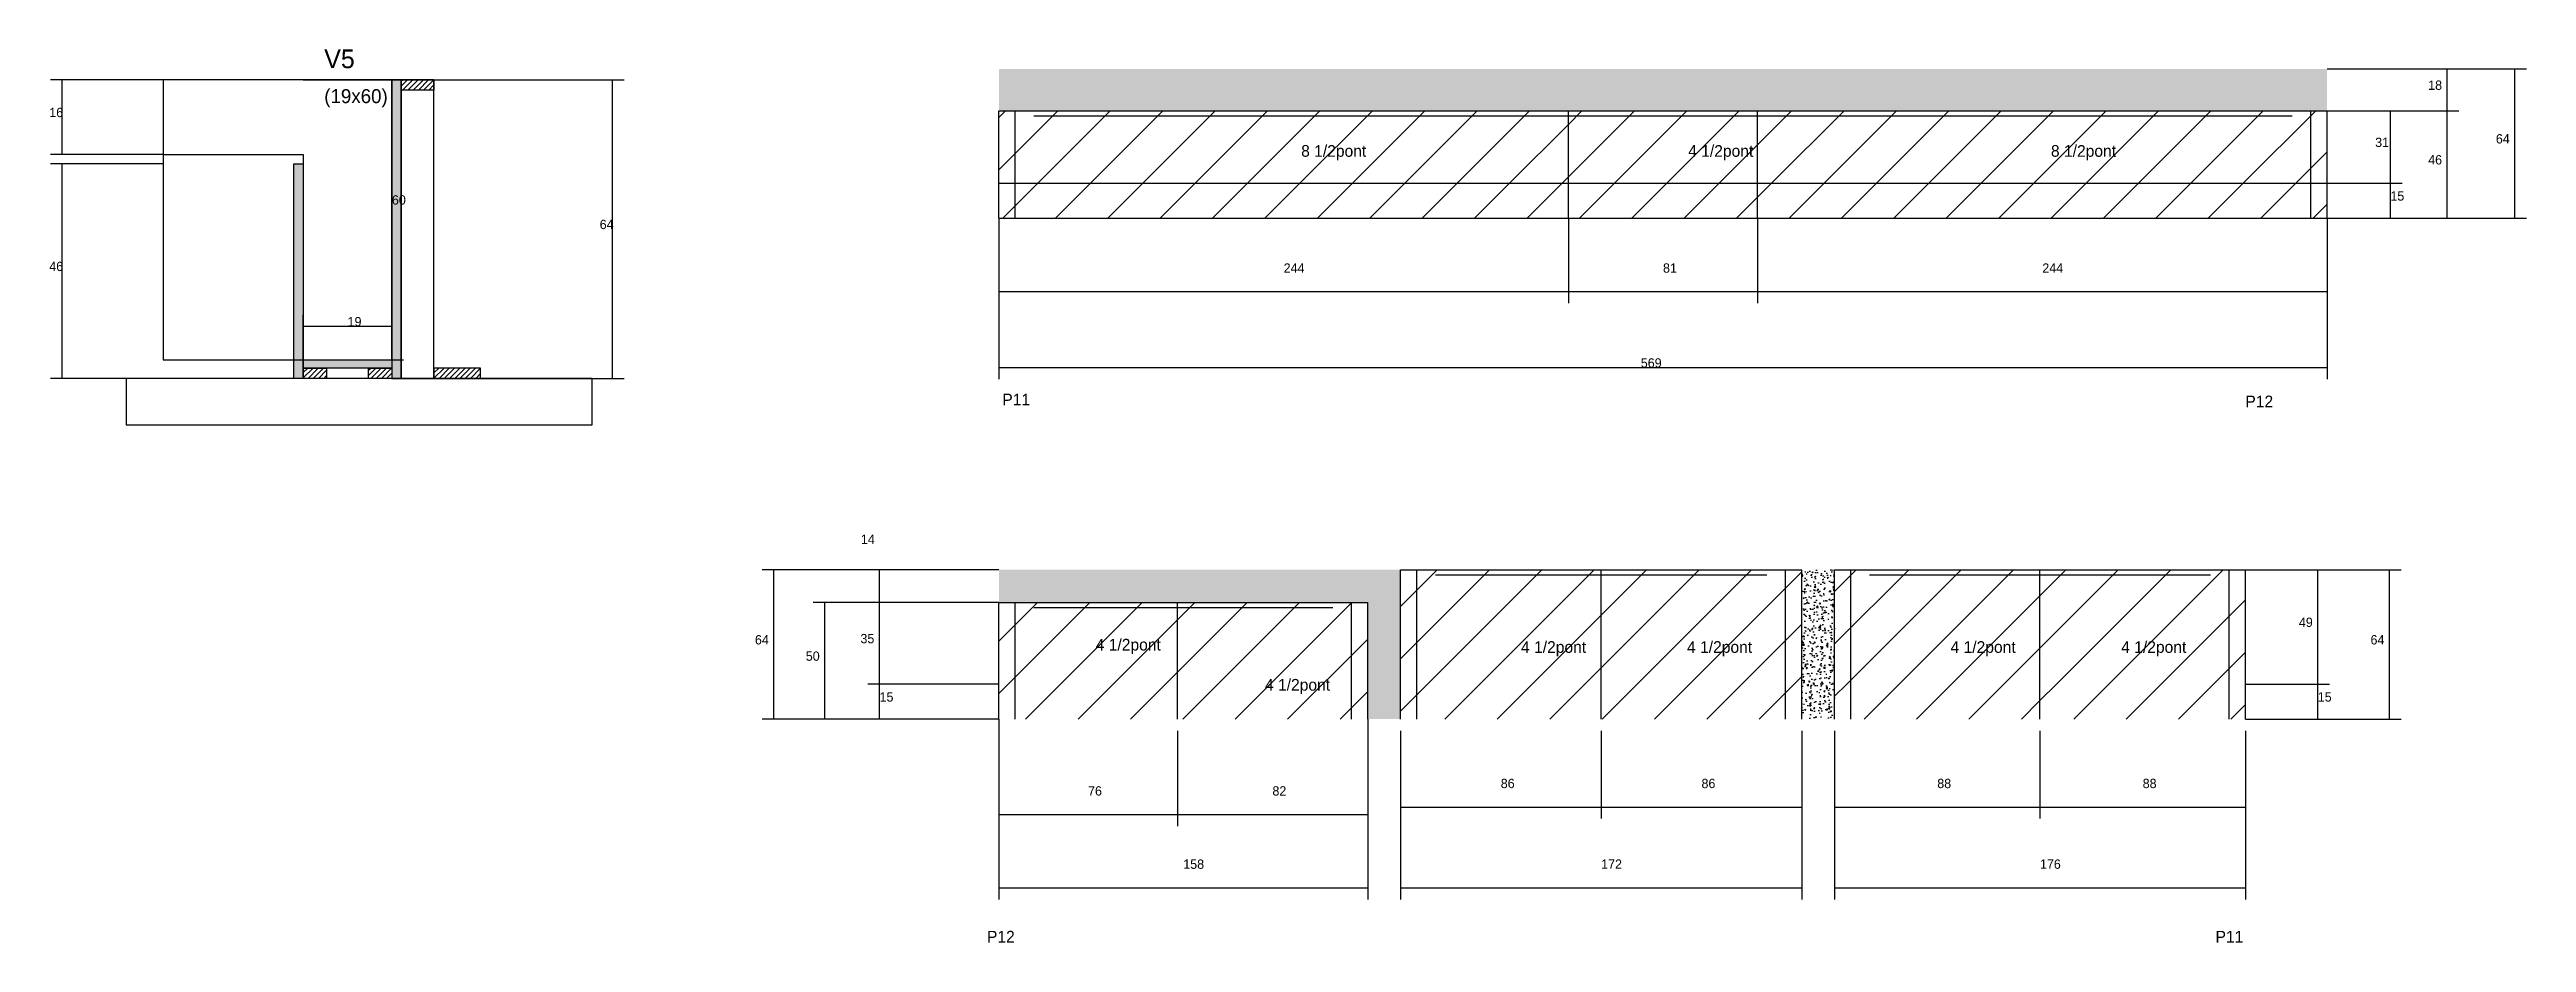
# Model space of a CAD drawing. Header units: metres. Extents: x -10224 to -9163, y 11970 to 13246.
# Drawn here: x -10224 to -9163, y 12864 to 13246 of the extents above.
import ezdxf

# ---------------------------------------------------------------- set-up
doc = ezdxf.new("R2010")
doc.units = ezdxf.units.M
for name, color, linetype in [('CONCRETO', 251, 'Continuous'), ('COTA', 4, 'Continuous'), ('Cota Seção (2x)', 4, 'Continuous'), ('Hachura', 253, 'Continuous'), ('Madeira', 126, 'Continuous'), ('NOMENCLATURA', 7, 'Continuous'), ('Painéis', 200, 'Continuous'), ('SARR_2.2x7', 40, 'Continuous'), ('Texto Seção', 7, 'Continuous')]:
    doc.layers.add(name, color=color, linetype=linetype)

msp = doc.modelspace()

# ---------------------------------------------------------------- hatches: boundary and pattern name
at = {"layer": 'COTA'}
h = msp.add_hatch(dxfattribs=at)
h.set_pattern_fill('AR-CONC', scale=0.03)
h.paths.add_polyline_path([(-9817, 13238.2), (-9817, 13220.2), (-9248, 13220.2), (-9248, 13238.2)])
h = msp.add_hatch(dxfattribs=at)
h.set_pattern_fill('AR-CONC', scale=0.03)
h.paths.add_polyline_path([(-9659, 12959.4), (-9645, 12959.4), (-9645, 13023.4), (-9817, 13023.4), (-9817, 13009.4), (-9659, 13009.4)])
h = msp.add_hatch(dxfattribs=at)
h.set_pattern_fill('AR-CONC', scale=0.03)
h.paths.add_polyline_path([(-9473, 12959.4), (-9459, 12959.4), (-9459, 13023.4), (-9473, 13023.4)])
at = {"layer": 'Hachura'}
h = msp.add_hatch(color=8, dxfattribs=at)
h.dxf.hatch_style = 1
h.paths.add_polyline_path([(-10073, 13233.5), (-10077, 13233.5), (-10077, 13233.5), (-10077, 13105.5), (-10077, 13105.5), (-10073, 13105.5), (-10073, 13105.5), (-10073, 13233.5)])
h = msp.add_hatch(dxfattribs=at)
h.set_pattern_fill('ANSI31', scale=0.5)
h.paths.add_polyline_path([(-10059, 13233.5), (-10059, 13229.1), (-10059, 13229.1), (-10073, 13229.1), (-10073, 13229.1), (-10073, 13233.5), (-10073, 13233.5), (-10059, 13233.5)])
h = msp.add_hatch(dxfattribs=at)
h.set_pattern_fill('ANSI31', scale=5)
h.paths.add_polyline_path([(-9573, 13189.2), (-9573, 13220.2), (-9817, 13220.2), (-9817, 13189.2)])
h = msp.add_hatch(dxfattribs=at)
h.set_pattern_fill('ANSI31', scale=5)
h.paths.add_polyline_path([(-9492, 13189.2), (-9492, 13220.2), (-9573, 13220.2), (-9573, 13189.2)])
h = msp.add_hatch(dxfattribs=at)
h.set_pattern_fill('ANSI31', scale=5)
h.paths.add_polyline_path([(-9248, 13189.2), (-9248, 13220.2), (-9492, 13220.2), (-9492, 13189.2)])
h = msp.add_hatch(color=8, dxfattribs=at)
h.dxf.hatch_style = 1
h.paths.add_polyline_path([(-10119, 13197.5), (-10115, 13197.5), (-10115, 13197.5), (-10115, 13105.5), (-10115, 13105.5), (-10119, 13105.5), (-10119, 13105.5), (-10119, 13197.5)])
h = msp.add_hatch(dxfattribs=at)
h.set_pattern_fill('ANSI31', scale=5)
h.paths.add_polyline_path([(-9817, 13189.2), (-9817, 13174.2), (-9573, 13174.2), (-9573, 13189.2)])
h = msp.add_hatch(dxfattribs=at)
h.set_pattern_fill('ANSI31', scale=5)
h.paths.add_polyline_path([(-9492, 13174.2), (-9492, 13189.2), (-9573, 13189.2), (-9573, 13174.2)])
h = msp.add_hatch(dxfattribs=at)
h.set_pattern_fill('ANSI31', scale=5)
h.paths.add_polyline_path([(-9492, 13189.2), (-9492, 13174.2), (-9248, 13174.2), (-9248, 13189.2)])
h = msp.add_hatch(color=8, dxfattribs=at)
h.dxf.hatch_style = 1
h.paths.add_polyline_path([(-10115, 13109.9), (-10115, 13113.5), (-10115, 13113.5), (-10077, 13113.5), (-10077, 13113.5), (-10077, 13109.9), (-10077, 13109.9), (-10115, 13109.9)])
h = msp.add_hatch(dxfattribs=at)
h.set_pattern_fill('ANSI31', scale=0.5)
h.paths.add_polyline_path([(-10115, 13105.5), (-10115, 13109.9), (-10115, 13109.9), (-10105, 13109.9), (-10105, 13109.9), (-10105, 13105.5), (-10105, 13105.5), (-10115, 13105.5)])
h = msp.add_hatch(dxfattribs=at)
h.set_pattern_fill('ANSI31', scale=0.5)
h.paths.add_polyline_path([(-10087, 13105.5), (-10087, 13109.9), (-10087, 13109.9), (-10077, 13109.9), (-10077, 13109.9), (-10077, 13105.5), (-10077, 13105.5), (-10087, 13105.5)])
h = msp.add_hatch(dxfattribs=at)
h.set_pattern_fill('ANSI31', scale=0.5)
h.paths.add_polyline_path([(-10039, 13105.5), (-10039, 13109.9), (-10039, 13109.9), (-10059, 13109.9), (-10059, 13109.9), (-10059, 13105.5), (-10059, 13105.5), (-10039, 13105.5)])
h = msp.add_hatch(dxfattribs=at)
h.set_pattern_fill('ANSI31', scale=5)
h.paths.add_polyline_path([(-9645, 13023.4), (-9645, 12974.4), (-9559, 12974.4), (-9559, 13023.4)])
h = msp.add_hatch(dxfattribs=at)
h.set_pattern_fill('ANSI31', scale=5)
h.paths.add_polyline_path([(-9559, 13023.4), (-9559, 12974.4), (-9473, 12974.4), (-9473, 13023.4)])
h = msp.add_hatch(dxfattribs=at)
h.set_pattern_fill('ANSI31', scale=5)
h.paths.add_polyline_path([(-9371, 12974.4), (-9371, 13023.4), (-9459, 13023.4), (-9459, 12974.4)])
h = msp.add_hatch(dxfattribs=at)
h.set_pattern_fill('ANSI31', scale=5)
h.paths.add_polyline_path([(-9283, 12974.4), (-9283, 13023.4), (-9371, 13023.4), (-9371, 12974.4)])
h = msp.add_hatch(dxfattribs=at)
h.set_pattern_fill('ANSI31', scale=5)
h.paths.add_polyline_path([(-9740.5, 12974.4), (-9740.5, 13009.4), (-9817, 13009.4), (-9817, 12974.4)])
h = msp.add_hatch(dxfattribs=at)
h.set_pattern_fill('ANSI31', scale=5)
h.paths.add_polyline_path([(-9659, 12959.4), (-9659, 13009.4), (-9740.5, 13009.4), (-9740.5, 12959.4)])
h = msp.add_hatch(dxfattribs=at)
h.set_pattern_fill('ANSI31', scale=5)
h.paths.add_polyline_path([(-9740.5, 12959.4), (-9740.5, 12974.4), (-9817, 12974.4), (-9817, 12959.4)])
h = msp.add_hatch(dxfattribs=at)
h.set_pattern_fill('ANSI31', scale=5)
h.paths.add_polyline_path([(-9645, 12974.4), (-9645, 12959.4), (-9559, 12959.4), (-9559, 12974.4)])
h = msp.add_hatch(dxfattribs=at)
h.set_pattern_fill('ANSI31', scale=5)
h.paths.add_polyline_path([(-9473, 12959.4), (-9473, 12974.4), (-9559, 12974.4), (-9559, 12959.4)])
h = msp.add_hatch(dxfattribs=at)
h.set_pattern_fill('ANSI31', scale=5)
h.paths.add_polyline_path([(-9371, 12959.4), (-9371, 12974.4), (-9459, 12974.4), (-9459, 12959.4)])
h = msp.add_hatch(dxfattribs=at)
h.set_pattern_fill('ANSI31', scale=5)
h.paths.add_polyline_path([(-9283, 12959.4), (-9283, 12974.4), (-9371, 12974.4), (-9371, 12959.4)])

# ---------------------------------------------------------------- linework, layer by layer
at = {"layer": 'CONCRETO'}
for points in [[(-10077, 13213.5), (-10077, 13233.5), (-10175, 13233.5), (-10175, 13201.5), (-10115, 13201.5), (-10115, 13113.5), (-10077, 13113.5), (-10077, 13213.5)], [(-10175, 13113.5), (-10077, 13113.5), (-10077, 13233.5), (-10175, 13233.5)]]:
    msp.add_lwpolyline(points, close=True, dxfattribs=at)
at = {"layer": 'COTA'}
for p, q in [((-10175, 13233.5), (-10223.3, 13233.5)), ((-10218.3, 13201.5), (-10218.3, 13233.5)), ((-10059, 13233.5), (-9977.5, 13233.5)), ((-9982.5, 13105.5), (-9982.5, 13233.5)), ((-9248, 13238.2), (-9191.6, 13238.2)), ((-9248, 13238.2), (-9162.6, 13238.2)), ((-9196.6, 13220.2), (-9196.6, 13238.2)), ((-9167.6, 13174.2), (-9167.6, 13238.2)), ((-9248, 13220.2), (-9215.9, 13220.2)), ((-9248, 13220.2), (-9191.6, 13220.2)), ((-9248, 13220.2), (-9191.6, 13220.2)), ((-9220.9, 13189.2), (-9220.9, 13220.2)), ((-9196.6, 13174.2), (-9196.6, 13220.2)), ((-10175, 13201.5), (-10223.3, 13201.5)), ((-10175, 13197.5), (-10223.3, 13197.5)), ((-10218.3, 13105.5), (-10218.3, 13197.5)), ((-9248, 13189.2), (-9215.9, 13189.2)), ((-9248, 13189.2), (-9215.9, 13189.2)), ((-9220.9, 13174.2), (-9220.9, 13189.2)), ((-9817, 13174.2), (-9817, 13137.7)), ((-9573, 13174.2), (-9573, 13137.7)), ((-9573, 13174.2), (-9573, 13137.7)), ((-9492, 13174.2), (-9492, 13137.7)), ((-9492, 13174.2), (-9492, 13137.7)), ((-9248, 13174.2), (-9248, 13137.7)), ((-9248, 13174.2), (-9162.6, 13174.2)), ((-9248, 13174.2), (-9215.9, 13174.2)), ((-9248, 13174.2), (-9191.6, 13174.2)), ((-9817, 13159.2), (-9817, 13105.1)), ((-9248, 13159.2), (-9248, 13105.1)), ((-9817, 13142.7), (-9573, 13142.7)), ((-9573, 13142.7), (-9492, 13142.7)), ((-9492, 13142.7), (-9248, 13142.7)), ((-10153, 13105.5), (-10223.3, 13105.5)), ((-10039, 13105.5), (-9977.5, 13105.5)), ((-9817, 13110.1), (-9248, 13110.1)), ((-9817, 13023.4), (-9918.4, 13023.4)), ((-9913.4, 12959.4), (-9913.4, 13023.4)), ((-9817, 13023.4), (-9873.1, 13023.4)), ((-9868.1, 13009.4), (-9868.1, 13023.4)), ((-9283, 13023.4), (-9216.3, 13023.4)), ((-9283, 13023.4), (-9247, 13023.4)), ((-9252, 12974.4), (-9252, 13023.4)), ((-9221.3, 12959.4), (-9221.3, 13023.4)), ((-9817, 13009.4), (-9896.6, 13009.4)), ((-9891.6, 12959.4), (-9891.6, 13009.4)), ((-9817, 13009.4), (-9873.1, 13009.4)), ((-9817, 13009.4), (-9873.1, 13009.4)), ((-9868.1, 12974.4), (-9868.1, 13009.4)), ((-9817, 12974.4), (-9873.1, 12974.4)), ((-9817, 12974.4), (-9873.1, 12974.4)), ((-9868.1, 12959.4), (-9868.1, 12974.4)), ((-9283, 12974.4), (-9247, 12974.4)), ((-9283, 12974.4), (-9247, 12974.4)), ((-9252, 12959.4), (-9252, 12974.4)), ((-9817, 12959.4), (-9918.4, 12959.4)), ((-9817, 12959.4), (-9896.6, 12959.4)), ((-9817, 12959.4), (-9873.1, 12959.4)), ((-9817, 12959.4), (-9817, 12882.1)), ((-9659, 12959.4), (-9659, 12882.1)), ((-9283, 12959.4), (-9216.3, 12959.4)), ((-9283, 12959.4), (-9247, 12959.4)), ((-9817, 12954.4), (-9817, 12913.5)), ((-9740.5, 12954.4), (-9740.5, 12913.5)), ((-9740.5, 12954.4), (-9740.5, 12913.5)), ((-9659, 12954.4), (-9659, 12913.5)), ((-9645, 12954.4), (-9645, 12916.7)), ((-9559, 12954.4), (-9559, 12916.7)), ((-9559, 12954.4), (-9559, 12916.7)), ((-9473, 12954.4), (-9473, 12916.7)), ((-9459, 12954.4), (-9459, 12916.7)), ((-9371, 12954.4), (-9371, 12916.7)), ((-9371, 12954.4), (-9371, 12916.7)), ((-9283, 12954.4), (-9283, 12916.7)), ((-9645, 12924.4), (-9645, 12882.1)), ((-9473, 12924.4), (-9473, 12882.1)), ((-9459, 12924.4), (-9459, 12882.1)), ((-9283, 12924.4), (-9283, 12882.1)), ((-9817, 12918.5), (-9740.5, 12918.5)), ((-9740.5, 12918.5), (-9659, 12918.5)), ((-9645, 12921.7), (-9559, 12921.7)), ((-9559, 12921.7), (-9473, 12921.7)), ((-9459, 12921.7), (-9371, 12921.7)), ((-9371, 12921.7), (-9283, 12921.7)), ((-9817, 12887.1), (-9659, 12887.1)), ((-9645, 12887.1), (-9473, 12887.1)), ((-9459, 12887.1), (-9283, 12887.1))]:
    msp.add_line(p, q, dxfattribs=at)
at = {"layer": 'Cota Seção (2x)'}
for p, q in [((-10115, 13233.5), (-10072, 13233.5)), ((-10077, 13113.5), (-10077, 13233.5)), ((-10115, 13113.5), (-10115, 13132.8)), ((-10115, 13127.8), (-10077, 13127.8)), ((-10077, 13113.5), (-10077, 13132.8)), ((-10115, 13113.5), (-10072, 13113.5))]:
    msp.add_line(p, q, dxfattribs=at)
at = {"layer": 'Madeira'}
for points in [[(-10059, 13233.5), (-10059, 13229.1), (-10073, 13229.1), (-10073, 13233.5)], [(-10059, 13233.5), (-10073, 13233.5), (-10073, 13105.5), (-10059, 13105.5)], [(-10190.8, 13085.5), (-9991.2, 13085.5), (-9991.2, 13105.5), (-10190.8, 13105.5)], [(-10115, 13105.5), (-10115, 13109.9), (-10105, 13109.9), (-10105, 13105.5)], [(-10087, 13105.5), (-10087, 13109.9), (-10077, 13109.9), (-10077, 13105.5)], [(-10039, 13105.5), (-10039, 13109.9), (-10059, 13109.9), (-10059, 13105.5)]]:
    msp.add_lwpolyline(points, close=True, dxfattribs=at)
at = {"layer": 'Painéis'}
for p, q in [((-9817, 13220.2), (-9248, 13220.2)), ((-9817, 13174.2), (-9817, 13220.2)), ((-9573, 13174.2), (-9573, 13220.2)), ((-9492, 13174.2), (-9492, 13220.2)), ((-9248, 13174.2), (-9248, 13220.2)), ((-10175, 13201.5), (-10115, 13201.5)), ((-9817, 13189.2), (-9248, 13189.2)), ((-9817, 13174.2), (-9248, 13174.2)), ((-10115, 13113.5), (-10077, 13113.5)), ((-9645, 13023.4), (-9473, 13023.4)), ((-9645, 12959.4), (-9645, 13023.4)), ((-9559, 12959.4), (-9559, 13023.4)), ((-9473, 12959.4), (-9473, 13023.4)), ((-9459, 13023.4), (-9283, 13023.4)), ((-9459, 12959.4), (-9459, 13023.4)), ((-9371, 12959.4), (-9371, 13023.4)), ((-9283, 12959.4), (-9283, 13023.4)), ((-9817, 13009.4), (-9659, 13009.4)), ((-9817, 12959.4), (-9817, 13009.4)), ((-9740.5, 12959.4), (-9740.5, 13009.4)), ((-9659, 12959.4), (-9659, 13009.4))]:
    msp.add_line(p, q, dxfattribs=at)
for points in [[(-10073, 13233.5), (-10077, 13233.5), (-10077, 13105.5), (-10073, 13105.5)], [(-10119, 13197.5), (-10115, 13197.5), (-10115, 13105.5), (-10119, 13105.5)], [(-10115, 13109.9), (-10115, 13113.5), (-10077, 13113.5), (-10077, 13109.9)]]:
    msp.add_lwpolyline(points, close=True, dxfattribs=at)
at = {"layer": 'SARR_2.2x7'}
for p, q in [((-9810, 13189.2), (-9810, 13220.2)), ((-9802, 13218), (-9573, 13218)), ((-9573, 13218), (-9492, 13218)), ((-9492, 13218), (-9263, 13218)), ((-9255, 13189.2), (-9255, 13220.2)), ((-9810, 13174.2), (-9810, 13189.2)), ((-9255, 13174.2), (-9255, 13189.2)), ((-9638, 12974.4), (-9638, 13023.4)), ((-9630, 13021.2), (-9559, 13021.2)), ((-9559, 13021.2), (-9488, 13021.2)), ((-9480, 12974.4), (-9480, 13023.4)), ((-9452, 12974.4), (-9452, 13023.4)), ((-9444, 13021.2), (-9371, 13021.2)), ((-9371, 13021.2), (-9298, 13021.2)), ((-9290, 12974.4), (-9290, 13023.4)), ((-9810, 12974.4), (-9810, 13009.4)), ((-9666, 12959.4), (-9666, 13009.4)), ((-9802, 13007.2), (-9740.5, 13007.2)), ((-9740.5, 13007.2), (-9674, 13007.2)), ((-9810, 12959.4), (-9810, 12974.4)), ((-9638, 12959.4), (-9638, 12974.4)), ((-9480, 12959.4), (-9480, 12974.4)), ((-9452, 12959.4), (-9452, 12974.4)), ((-9290, 12959.4), (-9290, 12974.4))]:
    msp.add_line(p, q, dxfattribs=at)

# ---------------------------------------------------------------- texts
at = {"layer": 'COTA'}
for s, p in [('18', (-9204.7, 13229.2)), ('16', (-10223.8, 13217.5)), ('31', (-9227.4, 13204.7)), ('46', (-9204.7, 13197.2)), ('64', (-9175.7, 13206.2)), ('15', (-9220.9, 13181.7)), ('64', (-9988, 13169.5)), ('46', (-10223.8, 13151.5)), ('244', (-9695, 13150.8)), ('81', (-9532.5, 13150.8)), ('244', (-9370, 13150.8)), ('569', (-9542, 13110.1)), ('14', (-9876.1, 13034.5)), ('49', (-9260.1, 12998.9)), ('64', (-9921.5, 12991.4)), ('50', (-9899.7, 12984.4)), ('35', (-9876.3, 12991.9)), ('64', (-9229.4, 12991.4)), ('15', (-9868.1, 12966.9)), ('15', (-9252, 12966.9)), ('76', (-9778.8, 12926.6)), ('82', (-9699.8, 12926.6)), ('86', (-9602, 12929.8)), ('86', (-9516, 12929.8)), ('88', (-9415, 12929.8)), ('88', (-9327, 12929.8)), ('158', (-9738, 12895.2)), ('172', (-9559, 12895.2)), ('176', (-9371, 12895.2))]:
    msp.add_text(s, height=4, dxfattribs=at).set_placement(p)
at = {"layer": 'Cota Seção (2x)'}
for s, p in [('60', (-10077, 13180)), ('19', (-10096, 13127.8))]:
    msp.add_text(s, height=4, dxfattribs=at).set_placement(p)
at = {"layer": 'NOMENCLATURA'}
for s, p in [('8 1/2pont', (-9687.5, 13200.5)), ('4 1/2pont', (-9521.7, 13200.5)), ('8 1/2pont', (-9366.3, 13200.5)), ('P11', (-9815.5, 13093.9)), ('P12', (-9283, 13093.1)), ('4 1/2pont', (-9775.5, 12988.8)), ('4 1/2pont', (-9593.3, 12987.8)), ('4 1/2pont', (-9522.2, 12987.8)), ('4 1/2pont', (-9409.3, 12987.8)), ('4 1/2pont', (-9336.2, 12987.8)), ('4 1/2pont', (-9703, 12971.6)), ('P12', (-9822.1, 12863.6)), ('P11', (-9295.8, 12863.6))]:
    msp.add_text(s, height=5, dxfattribs=at).set_placement(p)
at = {"layer": 'Texto Seção'}
for s, height, p in [('V5', 8, (-10106, 13238.5)), ('(19x60)', 6, (-10106, 13223.5))]:
    msp.add_text(s, height=height, dxfattribs=at).set_placement(p)

doc.saveas('drawing.dxf')
